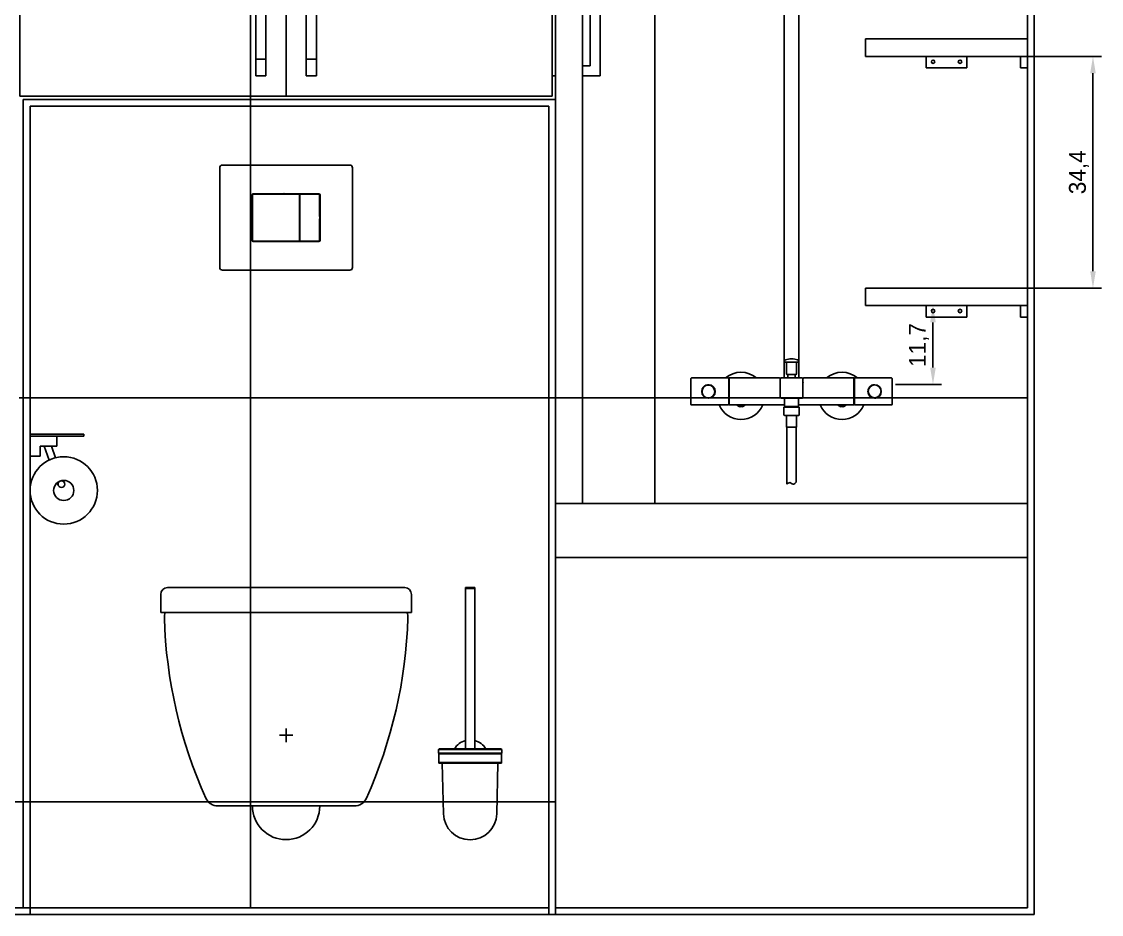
# Model space of a CAD drawing. Header units: millimetres. Extents: x 863 to 5283, y 810 to 2397.
# Drawn here: x 1516.9 to 1677.1, y 1242.2 to 1374.8 of the extents above; entities that cross this region are included whole.
import ezdxf

# ---------------------------------------------------------------- set-up
doc = ezdxf.new("R2010")
doc.units = ezdxf.units.MM
for name, color, linetype in [('Meble', 42, 'Continuous'), ('Płytki', 254, 'Continuous'), ('Wbudowane', 175, 'Continuous'), ('Ściany', 7, 'Continuous')]:
    doc.layers.add(name, color=color, linetype=linetype)
doc.dimstyles.new('ISO-25', dxfattribs={"dimtxt": 2.5, "dimasz": 2.5, "dimexe": 1.25, "dimexo": 0.625, "dimtad": 1, "dimtxsty": 'Standard', "dimcen": 2.5, "dimadec": 0, "dimazin": 0, "dimtfac": 1, "dimtmove": 0, "dimatfit": 3, "dimfxl": 1, "dimarcsym": 0})

# ---------------------------------------------------------------- blocks, each defined once
blk = doc.blocks.new('Z$W@#21058')
for p, q in [((13.83, 118.61), (13.83, 15.98)), ((16.03, 15.98), (16.03, 118.61)), ((14.02, 18.34), (15.83, 18.34)), ((14.17, 18.34), (14.17, 16.55)), ((15.68, 16.55), (15.68, 18.34)), ((15.63, 16.5), (14.22, 16.5)), ((14.37, 16.5), (14.37, 15.98)), ((15.48, 15.98), (15.48, 16.5)), ((0, 15.87), (0, 12.07)), ((5.55, 15.97), (0.1, 15.97)), ((2.26, 14.91), (2.26, 14.89)), ((2.26, 14.89), (2.26, 14.85)), ((2.32, 14.91), (2.32, 14.93)), ((2.32, 14.91), (2.32, 14.87)), ((2.52, 14.96), (2.44, 14.96)), ((2.52, 14.97), (2.52, 14.96)), ((2.52, 14.96), (2.52, 14.91)), ((2.52, 14.91), (2.52, 14.91)), ((2.61, 14.94), (2.71, 14.94)), ((2.8, 14.89), (2.8, 14.95)), ((5.6, 15.92), (5.6, 12.02)), ((5.68, 15.73), (5.6, 15.73)), ((5.68, 14.81), (5.68, 15.97)), ((7.42, 15.97), (5.68, 15.97)), ((5.68, 11.97), (5.68, 14.81)), ((13.06, 15.97), (7.42, 15.97)), ((13.23, 13.17), (13.23, 15.78)), ((13.43, 15.98), (16.43, 15.98)), ((16.62, 13.17), (16.62, 15.78)), ((22.42, 15.97), (16.79, 15.97)), ((24.18, 15.97), (22.42, 15.97)), ((24.18, 14.81), (24.18, 15.97)), ((24.22, 15.77), (24.18, 15.77)), ((24.18, 15.71), (24.22, 15.71)), ((24.18, 11.97), (24.18, 14.81)), ((24.22, 15.77), (24.22, 15.67)), ((24.25, 15.67), (24.22, 15.67)), ((24.22, 15.33), (24.22, 15.67)), ((24.22, 14.31), (24.22, 15.33)), ((24.22, 15.33), (24.25, 15.33)), ((24.25, 15.92), (24.25, 12.02)), ((29.75, 15.97), (24.29, 15.97)), ((26.81, 14.87), (26.92, 14.87)), ((26.92, 14.87), (26.81, 14.87)), ((27.01, 14.94), (27.3, 14.94)), ((27.3, 14.97), (27.3, 14.94)), ((27.3, 14.94), (27.3, 14.93)), ((27.33, 14.93), (27.33, 14.97)), ((27.73, 14.8), (27.73, 14.85)), ((28.13, 14.42), (28.13, 14.36)), ((29.85, 15.87), (29.85, 12.07)), ((1.64, 13.96), (1.64, 14.25)), ((1.64, 13.96), (1.64, 13.96)), ((1.71, 13.51), (1.71, 13.57)), ((2.12, 13.13), (2.12, 13.09)), ((2.52, 13.01), (2.52, 12.97)), ((2.54, 13), (2.54, 13.01)), ((2.54, 12.97), (2.54, 13)), ((2.84, 13), (2.54, 13)), ((3.03, 13.07), (2.92, 13.07)), ((2.92, 13.07), (3.03, 13.07)), ((3.44, 14.38), (3.51, 14.38)), ((3.46, 14.33), (3.53, 14.33)), ((3.55, 14.28), (3.48, 14.28)), ((3.55, 14.28), (3.55, 13.64)), ((3.56, 13.69), (3.56, 14.25)), ((16.43, 12.97), (13.43, 12.97)), ((13.88, 12.97), (13.88, 11.73)), ((15.97, 11.73), (15.97, 12.97)), ((24.25, 14.31), (24.22, 14.31)), ((24.22, 13.63), (24.22, 14.31)), ((24.22, 12.61), (24.22, 13.63)), ((24.22, 13.63), (24.25, 13.63)), ((26.29, 14.25), (26.29, 13.69)), ((26.3, 13.66), (26.3, 14.3)), ((26.3, 13.66), (26.36, 13.66)), ((26.38, 13.61), (26.31, 13.61)), ((26.4, 13.55), (26.34, 13.55)), ((27.05, 13.05), (27.05, 12.99)), ((27.23, 13), (27.14, 13)), ((27.33, 13.03), (27.33, 13.03)), ((27.33, 12.98), (27.33, 13.03)), ((27.33, 12.97), (27.33, 12.98)), ((27.33, 12.98), (27.41, 12.98)), ((27.53, 13.03), (27.53, 13.07)), ((27.53, 13.03), (27.53, 13.01)), ((27.59, 13.04), (27.59, 13.09)), ((27.59, 13.03), (27.59, 13.04)), ((28.2, 13.98), (28.2, 13.98)), ((28.2, 13.98), (28.2, 13.69)), ((0.1, 11.97), (5.55, 11.97)), ((5.6, 12.21), (5.68, 12.21)), ((5.68, 11.97), (7.42, 11.97)), ((7.22, 11.71), (6.76, 11.97)), ((13.88, 11.97), (7.42, 11.97)), ((8.09, 11.97), (7.63, 11.71)), ((13.78, 11.56), (13.78, 10.51)), ((15.99, 11.66), (13.87, 11.66)), ((13.88, 11.73), (13.88, 11.66)), ((15.97, 11.73), (13.88, 11.73)), ((13.99, 11.66), (13.99, 11.73)), ((15.86, 11.66), (15.86, 11.73)), ((22.42, 11.97), (15.97, 11.97)), ((15.97, 11.66), (15.97, 11.73)), ((16.08, 10.51), (16.08, 11.56)), ((22.22, 11.71), (21.76, 11.97)), ((22.43, 11.97), (24.18, 11.97)), ((23.09, 11.97), (22.63, 11.71)), ((24.18, 12.23), (24.22, 12.23)), ((24.18, 12.17), (24.22, 12.17)), ((24.25, 12.61), (24.22, 12.61)), ((24.22, 12.27), (24.22, 12.61)), ((24.22, 12.27), (24.22, 12.17)), ((24.22, 12.27), (24.25, 12.27)), ((24.29, 11.97), (29.75, 11.97)), ((15.98, 10.41), (13.88, 10.41)), ((14.19, 10.41), (14.19, 8.66)), ((15.66, 8.66), (15.66, 10.41)), ((15.66, 8.66), (14.19, 8.66)), ((14.23, 8.65), (14.23, 8.47)), ((14.23, 8.47), (14.23, 0.19)), ((15.62, 0.5), (15.62, 8.66))]:
    blk.add_line(p, q)
for centre, radius in [((2.6, 13.97), 1), ((2.59, 13.96), 0.95), ((27.25, 13.97), 1), ((27.26, 13.98), 0.95)]:
    blk.add_circle(centre, radius)
for centre, radius, start, end in [((14.06, 18.49), 0.16, 109.2373, 255.53), ((14.93, 16), 2.8, 70.7627, 109.2373), ((15.79, 18.49), 0.16, 284.47, 70.7627), ((7.42, 13.32), 3.5, 49.213, 130.787), ((14.22, 16.55), 0.05, 180, 270), ((15.63, 16.55), 0.05, 270, 0), ((22.42, 13.32), 3.5, 49.213, 130.787), ((0.1, 15.87), 0.1, 90, 180), ((2.59, 13.96), 0.986, 109.7798, 159.5349), ((2.61, 14.9), 0.0343, 90.8069, 172.9657), ((2.71, 14.9), 0.0338, 2.7037, 89.3651), ((5.55, 15.92), 0.05, 0, 90), ((13.43, 15.78), 0.2, 90, 180), ((16.43, 15.78), 0.2, 0, 90), ((44.44, 15.37), 27.81, 180.1385, 180.2847), ((24.29, 15.92), 0.05, 90, 180), ((27.79, 14.73), 0.0317, 56.6619, 57.6372), ((29.75, 15.87), 0.1, 0, 90), ((1.56, 13.57), 0.15, 0, 20.5504), ((2.06, 13.21), 0.0317, 236.6619, 237.6372), ((13.43, 13.17), 0.2, 180, 270), ((13.37, 13.15), 0.142, 190.5245, 200.4704), ((13.27, 12.79), 0.214, 68.2383, 79.347), ((13.41, 13.14), 0.166, 256.6083, 259.7558), ((16.43, 13.17), 0.2, 270, 0), ((16.44, 13.13), 0.158, 280.2268, 283.5307), ((16.58, 12.78), 0.216, 101.0679, 111.7239), ((16.58, 12.78), 0.216, 100.7149, 101.0637), ((16.48, 13.15), 0.14, 339.4777, 349.5773), ((27.14, 13.03), 0.0338, 182.7037, 269.3651), ((27.23, 13.03), 0.0343, 270.8069, 352.9657), ((27.25, 13.97), 0.986, 289.7798, 339.5349), ((28.29, 14.36), 0.15, 180, 200.5504), ((0.1, 12.07), 0.1, 180, 270), ((7.42, 13.32), 3.5, 202.6881, 337.3119), ((5.55, 12.02), 0.05, 270, 0), ((7.42, 13.32), 1.45, 248.5967, 291.4033), ((7.42, 13.32), 1.62, 262.6199, 277.3801), ((7.33, 13.83), 1.87, 272.9208, 272.9514), ((7.42, 13.32), 1.35, 269.9286, 270), ((7.42, 13.32), 1.35, 270, 270.0657), ((13.88, 11.56), 0.1, 95.7392, 180), ((15.98, 11.56), 0.1, 0, 84.2608), ((22.42, 13.32), 3.5, 202.6881, 337.3119), ((22.42, 13.32), 1.45, 248.5967, 291.4033), ((22.42, 13.32), 1.62, 262.6199, 277.3801), ((22.42, 13.32), 1.35, 269.9343, 270), ((22.42, 13.32), 1.35, 270, 270.0566), ((22.52, 13.83), 1.87, 267.0486, 267.0792), ((24.29, 12.02), 0.05, 180, 270), ((29.75, 12.07), 0.1, 270, 0), ((13.88, 10.51), 0.1, 180, 270), ((15.98, 10.51), 0.1, 270, 0), ((14.85, 8.8), 0.654, 192.7044, 193.3547)]:
    blk.add_arc(centre, radius, start, end)
for centre, major_axis in [((27.79, 14.37), (-0.012, 0.7)), ((2.05, 13.57), (0.012, -0.7))]:
    blk.add_ellipse(centre, major_axis=major_axis, ratio=0.049482, start_param=0.853032, end_param=0.930228)
for points, degree in [([(2.74, 14.9), (2.74, 14.9), (2.74, 14.91)], 2), ([(1.65, 14.27), (1.65, 14.27), (1.65, 14.27), (1.65, 14.28)], 3), ([(27.1, 13.04), (27.1, 13.04), (27.1, 13.03)], 2), ([(28.2, 13.66), (28.2, 13.66), (28.2, 13.66), (28.19, 13.66)], 3), ([(14.23, 8.64), (14.22, 8.64), (14.22, 8.65), (14.22, 8.66)], 3), ([(14.24, 8.66), (14.24, 8.66), (14.23, 8.66), (14.23, 8.65)], 3)]:
    blk.add_open_spline(points, degree=degree)
for points, knots in [([(13.38, 15.97), (13.38, 15.97), (13.38, 15.97), (13.38, 15.97), (13.38, 15.97), (13.37, 15.97), (13.36, 15.97), (13.33, 15.97), (13.28, 15.96), (13.24, 15.96), (13.19, 15.96), (13.16, 15.97), (13.11, 15.97), (13.08, 15.97), (13.06, 15.97)], [0, 0, 0, 0, 0.014234, 0.032709, 0.055208, 0.066881, 0.110552, 0.200897, 0.324674, 0.524029, 0.613067, 0.717093, 0.848174, 1, 1, 1, 1]), ([(16.79, 15.97), (16.77, 15.97), (16.74, 15.97), (16.69, 15.97), (16.65, 15.96), (16.6, 15.96), (16.55, 15.96), (16.51, 15.97), (16.48, 15.97), (16.47, 15.97), (16.47, 15.97), (16.47, 15.97), (16.47, 15.97), (16.47, 15.97)], [0, 0, 0, 0, 0.164085, 0.294237, 0.396316, 0.535004, 0.713222, 0.838847, 0.915279, 0.94162, 0.960681, 0.985689, 1, 1, 1, 1]), ([(27.3, 14.95), (27.3, 14.95), (27.3, 14.95), (27.31, 14.96), (27.31, 14.96), (27.31, 14.97), (27.31, 14.97), (27.31, 14.97)], [0, 0, 0, 0, 0.241821, 0.241821, 0.981895, 0.981895, 1, 1, 1, 1]), ([(1.67, 14.31), (1.67, 14.31), (1.67, 14.3), (1.66, 14.3), (1.66, 14.29), (1.66, 14.29), (1.66, 14.29), (1.66, 14.28), (1.66, 14.28), (1.66, 14.28), (1.65, 14.28), (1.65, 14.28), (1.65, 14.28), (1.65, 14.28), (1.65, 14.28), (1.65, 14.28)], [0, 0, 0, 0, 0.25, 0.25, 0.5, 0.5, 0.625, 0.625, 0.75, 0.75, 0.875, 0.875, 0.9375, 0.9375, 1, 1, 1, 1]), ([(2.54, 12.99), (2.54, 12.98), (2.54, 12.98), (2.54, 12.98), (2.53, 12.98), (2.53, 12.97), (2.53, 12.97), (2.53, 12.97)], [0, 0, 0, 0, 0.241821, 0.241821, 0.981895, 0.981895, 1, 1, 1, 1]), ([(28.17, 13.63), (28.18, 13.63), (28.18, 13.63), (28.18, 13.64), (28.18, 13.64), (28.18, 13.65), (28.18, 13.65), (28.19, 13.65), (28.19, 13.65), (28.19, 13.66), (28.19, 13.66), (28.19, 13.66), (28.19, 13.66), (28.19, 13.66), (28.19, 13.66), (28.19, 13.66)], [0, 0, 0, 0, 0.25, 0.25, 0.5, 0.5, 0.625, 0.625, 0.75, 0.75, 0.875, 0.875, 0.9375, 0.9375, 1, 1, 1, 1]), ([(14.23, 0.19), (14.37, 0.31), (14.68, 0.6), (15.17, 0), (15.48, 0.35), (15.62, 0.5)], [0, 0, 0, 0, 0.305452, 0.65711, 1, 1, 1, 1])]:
    blk.add_open_spline(points, degree=3, knots=knots)
blk = doc.blocks.new('Z$W@#2519')
at = {"linetype": 'Continuous'}
for p, q in [((0, 19.3), (0, 0.4)), ((15.2, 19.7), (0.4, 19.7)), ((15.6, 0.4), (15.6, 19.3)), ((4.25, 10.98), (4.25, 14.73)), ((4.27, 14.63), (4.27, 14.06)), ((4.32, 14.73), (4.32, 12)), ((4.42, 14.9), (4.55, 14.9)), ((7.6, 14.83), (4.42, 14.83)), ((6.7, 14.88), (4.52, 14.88)), ((5.99, 14.89), (4.59, 14.89)), ((4.61, 14.9), (4.6, 14.9)), ((6, 14.9), (5.99, 14.9)), ((9.55, 14.9), (6.05, 14.9)), ((6.43, 14.9), (6.52, 14.9)), ((8.89, 14.89), (6.71, 14.89)), ((6.83, 14.89), (6.72, 14.89)), ((7.47, 14.88), (6.85, 14.88)), ((7.47, 14.88), (7.57, 14.88)), ((7.58, 14.88), (7.57, 14.88)), ((7.58, 14.84), (7.58, 14.86)), ((7.62, 14.83), (7.65, 14.84)), ((7.7, 14.84), (7.9, 14.84)), ((7.95, 14.84), (7.98, 14.83)), ((11.18, 14.83), (8, 14.83)), ((8.03, 14.88), (8.02, 14.88)), ((8.02, 14.86), (8.02, 14.84)), ((8.03, 14.88), (8.13, 14.88)), ((8.75, 14.88), (8.13, 14.88)), ((8.88, 14.89), (8.77, 14.89)), ((8.9, 14.89), (9.08, 14.9)), ((11.08, 14.88), (8.9, 14.88)), ((9.08, 14.9), (9.17, 14.9)), ((9.61, 14.9), (9.6, 14.9)), ((11, 14.89), (9.6, 14.89)), ((10.99, 14.9), (11, 14.9)), ((11.05, 14.9), (11.18, 14.9)), ((11.28, 12), (11.28, 14.73)), ((11.33, 14.06), (11.33, 14.63)), ((11.35, 14.73), (11.35, 10.98)), ((4.26, 14.04), (4.26, 13.96)), ((4.27, 13.94), (4.27, 12.48)), ((11.33, 12.48), (11.33, 13.94)), ((11.34, 13.96), (11.34, 14.04)), ((4.26, 12.47), (4.26, 12.39)), ((4.26, 11.36), (4.26, 11.25)), ((4.27, 12.38), (4.27, 11.95)), ((4.27, 9.55), (4.29, 11.23)), ((4.29, 11.38), (4.29, 11.78)), ((4.29, 11.38), (4.29, 11.38)), ((4.29, 11.23), (4.29, 11.23)), ((4.32, 11.9), (4.42, 11.9)), ((4.32, 11.73), (4.32, 4.97)), ((4.42, 11.83), (4.34, 11.83)), ((4.42, 11.9), (11.18, 11.9)), ((11.18, 11.83), (4.42, 11.83)), ((4.66, 11.83), (4.66, 11.9)), ((4.75, 11.89), (4.75, 11.9)), ((4.75, 11.84), (4.75, 11.83)), ((4.93, 11.87), (4.77, 11.87)), ((4.77, 11.86), (4.93, 11.86)), ((4.95, 11.9), (4.95, 11.89)), ((4.95, 11.83), (4.95, 11.84)), ((5.04, 11.9), (5.04, 11.83)), ((6.4, 11.89), (6.4, 11.9)), ((6.4, 11.84), (6.4, 11.83)), ((6.58, 11.87), (6.42, 11.87)), ((6.42, 11.86), (6.58, 11.86)), ((6.6, 11.9), (6.6, 11.89)), ((6.6, 11.83), (6.6, 11.84)), ((9, 11.89), (9, 11.9)), ((9, 11.84), (9, 11.83)), ((9.18, 11.87), (9.02, 11.87)), ((9.02, 11.86), (9.18, 11.86)), ((9.2, 11.9), (9.2, 11.89)), ((9.2, 11.83), (9.2, 11.84)), ((10.56, 11.9), (10.56, 11.83)), ((10.65, 11.89), (10.65, 11.9)), ((10.65, 11.84), (10.65, 11.83)), ((10.83, 11.87), (10.67, 11.87)), ((10.67, 11.86), (10.83, 11.86)), ((10.85, 11.9), (10.85, 11.89)), ((10.85, 11.83), (10.85, 11.84)), ((10.94, 11.83), (10.94, 11.9)), ((11.18, 11.9), (11.28, 11.9)), ((11.26, 11.83), (11.18, 11.83)), ((11.28, 4.97), (11.28, 11.73)), ((11.31, 11.78), (11.31, 11.38)), ((11.32, 11.38), (11.31, 11.38)), ((11.31, 11.23), (11.33, 9.55)), ((11.32, 11.23), (11.31, 11.23)), ((11.33, 11.95), (11.33, 12.38)), ((11.34, 12.39), (11.34, 12.47)), ((11.34, 11.25), (11.34, 11.36)), ((11.34, 10.98), (11.35, 11.25)), ((4.25, 10.95), (4.25, 10.94)), ((4.25, 10.94), (4.25, 9.56)), ((11.35, 10.95), (11.35, 10.94)), ((11.35, 10.94), (11.35, 9.56)), ((4.25, 9.55), (4.25, 9.56)), ((4.25, 4.97), (4.25, 9.52)), ((4.26, 9.43), (4.26, 9.32)), ((4.27, 9.55), (4.27, 9.45)), ((4.27, 9.3), (4.27, 8.68)), ((4.27, 8.58), (4.27, 8.68)), ((4.27, 8.58), (4.27, 8.57)), ((4.27, 8.13), (4.27, 8.12)), ((4.27, 8.02), (4.27, 8.12)), ((4.27, 8.02), (4.27, 7.4)), ((4.28, 8.13), (4.28, 8.57)), ((4.32, 8.57), (4.3, 8.57)), ((4.3, 8.13), (4.32, 8.13)), ((11.31, 8.57), (11.28, 8.57)), ((11.28, 8.13), (11.31, 8.13)), ((11.32, 8.13), (11.32, 8.57)), ((11.33, 9.45), (11.33, 9.55)), ((11.33, 8.68), (11.33, 9.3)), ((11.33, 8.68), (11.33, 8.58)), ((11.33, 8.57), (11.33, 8.58)), ((11.33, 8.12), (11.33, 8.13)), ((11.33, 8.12), (11.33, 8.02)), ((11.33, 7.4), (11.33, 8.02)), ((11.34, 9.32), (11.34, 9.43)), ((11.35, 9.55), (11.35, 9.56)), ((11.35, 9.52), (11.35, 4.97)), ((4.26, 7.38), (4.26, 7.27)), ((4.27, 7.25), (4.27, 7.15)), ((4.29, 5.48), (4.27, 7.15)), ((11.33, 7.15), (11.31, 5.48)), ((11.33, 7.15), (11.33, 7.25)), ((11.34, 7.27), (11.34, 7.38)), ((4.26, 5.46), (4.26, 5.35)), ((4.29, 5.48), (4.29, 5.48)), ((4.29, 5.1), (4.29, 5.33)), ((4.29, 5.33), (4.29, 5.33)), ((4.42, 4.87), (7.6, 4.87)), ((4.77, 4.85), (4.54, 4.85)), ((4.59, 4.81), (5.99, 4.81)), ((4.77, 4.84), (4.77, 4.85)), ((4.8, 4.82), (4.91, 4.82)), ((6.6, 4.83), (4.93, 4.84)), ((4.93, 4.84), (4.93, 4.84)), ((6.7, 4.82), (6.55, 4.82)), ((6.6, 4.83), (6.7, 4.83)), ((6.72, 4.82), (6.83, 4.82)), ((8.76, 4.83), (6.84, 4.83)), ((6.85, 4.83), (7.47, 4.83)), ((7.57, 4.83), (7.47, 4.83)), ((7.57, 4.83), (7.58, 4.83)), ((7.58, 4.86), (7.58, 4.85)), ((7.62, 4.87), (7.65, 4.86)), ((7.7, 4.86), (7.9, 4.86)), ((7.95, 4.86), (7.98, 4.87)), ((8, 4.87), (11.18, 4.87)), ((8.02, 4.85), (8.02, 4.86)), ((8.02, 4.83), (8.03, 4.83)), ((8.13, 4.83), (8.03, 4.83)), ((8.13, 4.83), (8.75, 4.83)), ((8.77, 4.82), (8.88, 4.82)), ((8.9, 4.83), (9, 4.83)), ((9.05, 4.82), (8.9, 4.82)), ((10.68, 4.84), (9, 4.83)), ((9.6, 4.81), (11, 4.81)), ((10.68, 4.84), (10.68, 4.84)), ((10.7, 4.82), (10.81, 4.82)), ((11.06, 4.85), (10.83, 4.85)), ((10.83, 4.84), (10.83, 4.85)), ((11.32, 5.48), (11.31, 5.48)), ((11.31, 5.33), (11.31, 5.1)), ((11.32, 5.33), (11.31, 5.33)), ((11.34, 5.35), (11.34, 5.46)), ((4.55, 4.8), (4.42, 4.8)), ((4.6, 4.8), (4.61, 4.8)), ((5.99, 4.8), (6, 4.8)), ((6.05, 4.8), (9.55, 4.8)), ((9.6, 4.8), (9.61, 4.8)), ((11, 4.8), (10.99, 4.8)), ((11.18, 4.8), (11.05, 4.8)), ((0.4, 0), (15.2, 0))]:
    blk.add_line(p, q, dxfattribs=at)
for centre, radius, start, end in [((4.22, 14.7), 0.0472, 80.5333, 91.3345), ((4.52, 14.63), 0.25, 90, 180), ((4.61, 14.93), 0.213, 179.6976, 182.0901), ((6.72, 14.87), 0.02, 90, 139.4584), ((6.83, 14.87), 0.02, 40.5416, 90), ((8.77, 14.87), 0.02, 90, 139.4584), ((8.88, 14.87), 0.02, 40.5416, 90), ((11.08, 14.63), 0.25, 0, 90), ((11.14, 14.93), 0.0643, 353.0497, 0.9927), ((11.38, 14.6), 0.147, 89.5642, 93.018), ((4.29, 14.04), 0.02, 130.5416, 180), ((4.29, 13.96), 0.02, 180, 229.4584), ((11.32, 14.04), 0.02, 0, 49.4584), ((11.32, 13.96), 0.02, 310.5416, 0), ((4.29, 12.47), 0.02, 130.5416, 180), ((4.29, 12.39), 0.02, 180, 229.4584), ((4.32, 11.95), 0.05, 180, 270), ((4.29, 11.36), 0.02, 90, 180), ((4.29, 11.25), 0.02, 180, 270), ((4.34, 11.78), 0.05, 90, 179.4974), ((4.77, 11.89), 0.02, 181, 270), ((4.77, 11.84), 0.02, 90, 180), ((4.93, 11.89), 0.02, 270, 359), ((4.93, 11.84), 0.02, 0, 90), ((6.42, 11.89), 0.02, 181, 270), ((6.42, 11.84), 0.02, 90, 180), ((6.58, 11.89), 0.02, 270, 359), ((6.58, 11.84), 0.02, 0, 90), ((7.8, 12.85), 1.38, 223.7021, 227.6397), ((7.8, 12.85), 1.37, 223.8137, 227.6183), ((7.04, 11.73), 0.2, 147.6382, 149.7807), ((7.8, 12.85), 1.28, 227.9181, 232.8327), ((7.8, 12.85), 1.28, 307.1673, 312.0819), ((7.8, 12.85), 1.37, 312.3817, 316.1863), ((8.56, 11.73), 0.2, 30.2193, 32.3618), ((7.8, 12.85), 1.37, 312.3603, 316.2979), ((9.02, 11.89), 0.02, 181, 270), ((9.02, 11.84), 0.02, 90, 180), ((9.18, 11.89), 0.02, 270, 359), ((9.18, 11.84), 0.02, 0, 90), ((10.67, 11.89), 0.02, 181, 270), ((10.67, 11.84), 0.02, 90, 180), ((10.83, 11.89), 0.02, 270, 359), ((10.83, 11.84), 0.02, 0, 90), ((11.26, 11.78), 0.05, 0.5026, 90), ((11.28, 11.95), 0.05, 270, 0), ((11.32, 11.36), 0.02, 0, 90), ((11.32, 11.25), 0.02, 270, 0), ((11.32, 12.47), 0.02, 0, 49.4584), ((11.32, 12.39), 0.02, 310.5416, 0), ((4.29, 9.43), 0.02, 120, 180), ((4.29, 9.32), 0.02, 180, 240), ((11.32, 9.43), 0.02, 0, 60), ((11.32, 9.32), 0.02, 300, 0), ((4.29, 7.38), 0.02, 120, 180), ((4.29, 7.27), 0.02, 180, 240), ((11.32, 7.38), 0.02, 0, 60), ((11.32, 7.27), 0.02, 300, 0), ((4.22, 5), 0.0474, 268.6717, 279.4203), ((4.29, 5.46), 0.02, 90, 180), ((4.29, 5.35), 0.02, 180, 270), ((4.54, 5.1), 0.25, 180.4982, 206.9482), ((4.54, 5.1), 0.25, 245.7045, 269.5029), ((4.8, 4.84), 0.02, 180, 270), ((4.91, 4.84), 0.02, 270, 0), ((6.72, 4.84), 0.02, 220.5416, 270), ((6.83, 4.84), 0.02, 270, 319.4584), ((7.95, 4.86), 0.371, 178.8152, 179.693), ((7.65, 4.86), 0.371, 0.307, 1.1848), ((8.77, 4.84), 0.02, 220.5416, 270), ((8.88, 4.84), 0.02, 270, 319.4584), ((10.7, 4.84), 0.02, 180, 270), ((10.81, 4.84), 0.02, 270, 0), ((11.06, 5.1), 0.25, 270.4971, 294.2955), ((11.06, 5.1), 0.25, 333.0518, 359.5018), ((11.32, 5.46), 0.02, 0, 90), ((11.32, 5.35), 0.02, 270, 0), ((11.38, 5.1), 0.147, 266.9848, 270.4348), ((4.61, 4.77), 0.213, 177.9099, 180.3024), ((11.14, 4.77), 0.0647, 359.0133, 6.9072)]:
    blk.add_arc(centre, radius, start, end, dxfattribs=at)
for centre, major_axis, ratio, start_param, end_param in [((0.4, 19.3), (0.283, -0.283), 0.999695, 2.356347, 3.926839), ((15.2, 19.3), (-0.283, -0.283), 0.999695, 2.356347, 3.926839), ((4.42, 14.73), (0.118, -0.118), 0.999924, 2.356233, 3.926953), ((4.42, 14.73), (0.0707, -0.0707), 0.999695, 2.356347, 3.926839), ((4.55, 14.9), (0.05, 0), 0.008727, 0.05236, 1.570796), ((4.59, 14.91), (0.0142, 0.0142), 0.997265, 2.882633, 3.925621), ((4.61, 14.88), (0, 0.0117), 1, -0.072917, -0.000457), ((5.99, 14.88), (0, 0.02), 1, 0.000457, 0.072917), ((6.05, 14.9), (-0.05, 0), 0.008727, 4.712389, 6.230825), ((5.99, 14.91), (-0.0142, 0.0142), 0.997265, 2.357564, 3.396668), ((6.71, 14.87), (0.0141, -0.0141), 0.999695, 2.356347, 3.523435), ((7.58, 14.86), (0, -0.02), 0.087489, 1.570796, 3.141593), ((7.58, 14.84), (0, -0.02), 0.087489, 4.712389, 5.235988), ((7.6, 14.83), (0.02, 0), 0.017455, 4.712389, 6.195919), ((7.7, 14.84), (-0.05, 0), 0.017455, 4.712389, 6.195919), ((7.9, 14.84), (0.05, 0), 0.017455, 0.087266, 1.570796), ((8, 14.83), (-0.02, 0), 0.017455, 0.087266, 1.570796), ((8.02, 14.86), (0, 0.02), 1, 0, 1.570796), ((8.02, 14.84), (0, 0.0101), 1, 3.291983, 4.712389), ((8.89, 14.87), (-0.0141, -0.0141), 0.999695, 2.759751, 3.926839), ((9.55, 14.9), (0.05, 0), 0.008727, 0.05236, 1.570796), ((9.6, 14.91), (0.0142, 0.0142), 0.997265, 2.886517, 3.925621), ((9.61, 14.88), (0, 0.0117), 1, -0.072917, -0.000457), ((10.99, 14.88), (0, 0.02), 1, 0.000457, 0.072917), ((11.05, 14.9), (-0.05, 0), 0.008727, 4.712389, 6.230825), ((11, 14.91), (-0.0142, 0.0142), 0.997265, 2.357564, 3.400551), ((11.18, 14.73), (-0.118, -0.118), 0.999924, 2.356233, 3.926953), ((11.18, 14.73), (-0.0707, -0.0707), 0.999695, 2.356347, 3.926839), ((4.42, 12), (0.0707, 0.0707), 0.999695, 2.356347, 3.926839), ((4.42, 11.73), (0.0707, -0.0707), 0.999695, 2.356347, 3.926839), ((11.18, 12), (-0.0707, 0.0707), 0.999695, 2.356347, 3.926839), ((11.18, 11.73), (-0.0707, -0.0707), 0.999695, 2.356347, 3.926839), ((4.25, 10.98), (0, -0.03), 0.008727, 4.712389, 6.248279), ((11.35, 10.98), (0, -0.03), 0.008727, 0.034907, 1.570796), ((4.25, 9.52), (0, 0.03), 1, 0.000305, 1.570796), ((4.3, 8.57), (-0.02, 0), 0.087489, 0, 1.570796), ((4.3, 8.13), (0.02, 0), 0.087489, 1.570796, 3.141593), ((11.31, 8.57), (-0.02, 0), 0.087489, 1.570796, 3.141593), ((11.31, 8.13), (0.02, 0), 0.087489, 0, 1.570796), ((11.35, 9.52), (0, 0.000262), 1, -1.570796, -0.000305), ((4.42, 4.97), (0.118, 0.118), 0.999924, 2.356233, 3.926953), ((4.42, 4.97), (0.0707, 0.0707), 0.999695, 2.356347, 3.926839), ((4.59, 4.79), (0.0142, -0.0142), 0.997265, 2.357564, 3.400552), ((4.61, 4.82), (0, -0.02), 0.052408, 0.008727, 0.94845), ((5.99, 4.82), (0, -0.02), 0.052408, 5.334735, 6.274459), ((5.99, 4.79), (-0.0142, -0.0142), 0.997265, 2.886518, 3.925621), ((6.71, 4.85), (0.0141, 0.0141), 0.999695, 3.255485, 3.926839), ((7.58, 4.85), (0, -0.02), 0.087489, 0, 1.570796), ((7.6, 4.87), (0.02, 0), 0.017455, 0.087266, 1.570796), ((7.7, 4.86), (-0.05, 0), 0.017455, 0.087266, 1.570796), ((7.9, 4.86), (-0.05, 0), 0.017455, 1.570796, 3.054326), ((8, 4.87), (-0.02, 0), 0.017455, 4.712389, 6.195919), ((8.02, 4.85), (0, 0.00175), 1, 1.570796, 3.141593), ((8.89, 4.85), (-0.0141, 0.0141), 0.999695, 2.356347, 3.0277), ((9.6, 4.79), (0.0142, -0.0142), 0.997265, 2.357564, 3.396668), ((9.61, 4.82), (0, -0.02), 0.052408, 0.008727, 0.94845), ((10.99, 4.82), (0, 0.0117), 1, 3.068676, 3.141135), ((11, 4.79), (-0.0142, -0.0142), 0.997265, 2.882633, 3.925621), ((11.18, 4.97), (-0.118, 0.118), 0.999924, 2.356233, 3.926953), ((11.18, 4.97), (-0.0707, 0.0707), 0.999695, 2.356347, 3.926839), ((4.55, 4.8), (0.05, 0), 0.008727, 4.712389, 6.230825), ((6.05, 4.8), (-0.05, 0), 0.008727, 0.05236, 1.570796), ((9.55, 4.8), (0.05, 0), 0.008727, 4.712389, 6.230825), ((11.05, 4.8), (0.05, 0), 0.008727, 3.193953, 4.712389), ((0.4, 0.4), (0.283, 0.283), 0.999695, 2.356347, 3.926839), ((15.2, 0.4), (-0.283, 0.283), 0.999695, 2.356347, 3.926839)]:
    blk.add_ellipse(centre, major_axis=major_axis, ratio=ratio, start_param=start_param, end_param=end_param, dxfattribs=at)
blk = doc.blocks.new('Z$W@#3795')
for p, q in [((0, 4.3), (0, 1.7)), ((0, 4.3), (24, 4.3)), ((24, 4.3), (24, 0)), ((0, 1.7), (24, 1.7)), ((9, 1.7), (9, 0)), ((15, 1.7), (15, 0)), ((23, 1.7), (23, 0)), ((9, 0), (15, 0)), ((23, 0), (24, 0))]:
    blk.add_line(p, q)
for centre in [(10, 0.9), (10, 0.9), (14, 0.9), (14, 0.9)]:
    blk.add_circle(centre, 0.25)
blk = doc.blocks.new('Z$W@#30485')
for p, q in [((79, 134.2), (0, 134.2)), ((0, 134.2), (0, 0)), ((39.5, 134.2), (39.5, 0)), ((79, 134.2), (79, 0)), ((35, 18), (35, 3)), ((35, 18), (36.5, 18)), ((36.5, 18), (36.5, 3)), ((42.5, 18), (42.5, 3)), ((44, 18), (42.5, 18)), ((44, 18), (44, 3)), ((36.5, 15.5), (35, 15.5)), ((42.5, 15.5), (44, 15.5)), ((36.5, 5.5), (35, 5.5)), ((42.5, 5.5), (44, 5.5)), ((35, 3), (36.5, 3)), ((44, 3), (42.5, 3)), ((0, 0), (79, 0))]:
    blk.add_line(p, q)
blk = doc.blocks.new('Z$W@#11419')
for p, q in [((1, 37.42), (36.2, 37.42)), ((0, 36.42), (0, 33.72)), ((37.2, 33.72), (37.2, 36.42)), ((0, 33.72), (37.2, 33.72)), ((2.53, 33.72), (34.67, 33.72)), ((18.6, 16.5), (18.6, 14.5)), ((17.6, 15.5), (19.6, 15.5)), ((8.5, 5), (28.7, 5))]:
    blk.add_line(p, q)
for centre, radius, start, end in [((1, 36.42), 1, 90, 180), ((36.2, 36.42), 1, 0, 90), ((2.53, 33), 2, 158.8052, 181.7005), ((34.67, 33), 2, 358.2995, 21.1948), ((70.98, 35.03), 70.48, 181.7005, 204.1636), ((-33.78, 35.03), 70.48, 335.8364, 358.2995), ((8.5, 7), 2, 204.1636, 270), ((18.6, 5), 5, 180, 0), ((28.7, 7), 2, 270, 335.8364)]:
    blk.add_arc(centre, radius, start, end)
blk = doc.blocks.new('Z$W@#28632')
for p, q in [((0, 10.07), (0, 13.37)), ((0, 13.37), (8, 13.37)), ((0, 13.07), (8, 13.07)), ((4, 11.57), (4, 13.07)), ((8, 13.37), (8, 13.07)), ((1.5, 10.07), (1.5, 11.57)), ((1.5, 11.57), (4, 11.57)), ((2.85, 9.51), (2.11, 11.57)), ((3.79, 9.85), (3.17, 11.57)), ((0, 10.07), (1.5, 10.07)), ((5.14, 6.09), (4.99, 6.5)), ((4.19, 5.77), (4.05, 6.16))]:
    blk.add_line(p, q)
for centre, radius in [((5, 5), 5), ((5, 5), 1.5), ((4.66, 5.94), 0.5)]:
    blk.add_circle(centre, radius)
blk = doc.blocks.new('Z$W@#25288')
for p, q in [((4, 37.44), (5.4, 37.44)), ((4, 37.44), (4, 37.29)), ((4, 37.29), (5.4, 37.29)), ((4, 37.29), (4, 13.5)), ((5.4, 37.29), (4, 37.29)), ((5.4, 37.29), (5.4, 37.44)), ((5.4, 13.5), (5.4, 37.29)), ((0.12, 13.5), (0, 13.4)), ((0, 13.4), (9.4, 13.4)), ((0, 13.4), (0, 12.88)), ((9.4, 12.88), (0, 12.88)), ((0.05, 12.88), (0.05, 12.78)), ((0.12, 13.5), (9.28, 13.5)), ((9.4, 13.4), (9.28, 13.5)), ((9.35, 12.78), (9.35, 12.88)), ((9.4, 12.88), (9.4, 13.4)), ((0.05, 12.78), (9.35, 12.78)), ((0.05, 12.78), (0.05, 11.48)), ((9.35, 12.78), (0.05, 12.78)), ((9.35, 11.48), (0.05, 11.48)), ((0.05, 11.46), (9.35, 11.46)), ((0.05, 11.46), (0.05, 11.36)), ((9.35, 11.36), (0.05, 11.36)), ((0.25, 11.48), (0.25, 11.46)), ((0.58, 11.36), (0.75, 3.86)), ((8.65, 3.86), (8.82, 11.36)), ((9.15, 11.46), (9.15, 11.48)), ((9.35, 11.48), (9.35, 12.78)), ((9.35, 11.36), (9.35, 11.46))]:
    blk.add_line(p, q)
for centre, radius, start, end in [((4.7, 12.13), 2.7, 105.0261, 149.5087), ((4.7, 12.13), 2.7, 30.4913, 74.9739), ((4.7, 3.95), 3.95, 181.2767, 358.7233)]:
    blk.add_arc(centre, radius, start, end)
blk = doc.blocks.new('Z$W@#19358')
for p, q in [((0, 60), (70, 60)), ((0, 60), (0, 0)), ((70, 60), (70, 0)), ((0, 52), (70, 52)), ((0, 0), (70, 0))]:
    blk.add_line(p, q)
blk = doc.blocks.new('Z$W@#10491')
for p, q in [((20, 150), (0, 150)), ((0, 150), (0, 146)), ((16, 150), (16, 0)), ((20, 150), (20, 0)), ((16, 146), (0, 146)), ((13.4, 88.5), (13.4, 63.5)), ((16, 88.5), (13.4, 88.5)), ((20.5, 88.5), (20, 88.5)), ((20.5, 88.5), (20.5, 63.5)), ((16, 87), (14.9, 87)), ((14.9, 87), (14.9, 65)), ((16, 65), (14.9, 65)), ((16, 63.5), (13.4, 63.5)), ((20.5, 63.5), (20, 63.5)), ((20, 0), (16, 0))]:
    blk.add_line(p, q)
blk = doc.blocks.new('*D679')
at = {"layer": 'Defpoints', "color": 0}
for p in [(783.42, 532.12), (789.59, 532.12), (783.42, 520.42)]:
    blk.add_point(p, dxfattribs=at)
at = {"layer": 'Płytki', "color": 0, "lineweight": -2}
for p, q in [((784.05, 532.12), (790.84, 532.12)), ((789.59, 522.92), (789.59, 529.62)), ((784.05, 520.42), (790.84, 520.42))]:
    blk.add_line(p, q, dxfattribs=at)
at = {"layer": 'Płytki', "color": 0}
for points in [[(790.01, 529.62), (789.17, 529.62), (789.59, 532.12)], [(789.17, 522.92), (790.01, 522.92), (789.59, 520.42)]]:
    blk.add_solid(points, dxfattribs=at)
at = {"layer": 'Płytki', "color": 0, "insert": (787.51, 526.27), "char_height": 2.5, "attachment_point": 5, "rotation": 90}
blk.add_mtext('11,7', dxfattribs=at)
blk = doc.blocks.new('*D680')
at = {"layer": 'Defpoints', "color": 0}
for p in [(797.11, 569.12), (813.33, 569.12), (791.6, 534.72)]:
    blk.add_point(p, dxfattribs=at)
at = {"layer": 'Płytki', "color": 0, "lineweight": -2}
for p, q in [((797.74, 569.12), (814.58, 569.12)), ((813.33, 537.22), (813.33, 566.62)), ((792.23, 534.72), (814.58, 534.72))]:
    blk.add_line(p, q, dxfattribs=at)
at = {"layer": 'Płytki', "color": 0}
for points in [[(813.75, 566.62), (812.92, 566.62), (813.33, 569.12)], [(812.92, 537.22), (813.75, 537.22), (813.33, 534.72)]]:
    blk.add_solid(points, dxfattribs=at)
at = {"layer": 'Płytki', "color": 0, "insert": (811.25, 551.92), "char_height": 2.5, "attachment_point": 5, "rotation": 90}
blk.add_mtext('34,4', dxfattribs=at)

msp = doc.modelspace()

# ---------------------------------------------------------------- linework, layer by layer
at = {"layer": 'Płytki'}
for p, q in [((1550.81, 1498.882), (1550.81, 1362.682)), ((1610.81, 1498.882), (1610.81, 1303.182)), ((1666.11, 1498.882), (1666.11, 1303.182)), ((1517.11, 1363.182), (1517.11, 1243.182)), ((1596.11, 1363.182), (1517.11, 1363.182)), ((1550.81, 1363.182), (1550.81, 1243.182)), ((1596.11, 1363.182), (1596.11, 1303.182)), ((1516.517, 1318.882), (1666.11, 1318.882)), ((1596.11, 1303.182), (1666.11, 1303.182)), ((1596.11, 1303.182), (1596.11, 1242.182)), ((1430.81, 1258.882), (1596.11, 1258.882)), ((1595.11, 1243.182), (1430.81, 1243.182))]:
    msp.add_line(p, q, dxfattribs=at)
at = {"layer": 'Ściany'}
for p, q in [((1667.11, 1242.182), (1667.11, 1499.382)), ((1595.11, 1362.182), (1518.11, 1362.182)), ((1518.11, 1362.182), (1518.11, 1242.182)), ((1595.11, 1362.182), (1595.11, 1242.182)), ((1429.81, 1242.182), (1667.11, 1242.182))]:
    msp.add_line(p, q, dxfattribs=at)

# ---------------------------------------------------------------- block references
at = {"layer": 'Meble'}
msp.add_blockref('Z$W@#30485', (1516.61, 1363.682), dxfattribs=at)
at = {"layer": 'Wbudowane'}
for name, p in [('Z$W@#21058', (1616.185, 1305.864)), ('Z$W@#3795', (1642.11, 1367.882)), ('Z$W@#3795', (1642.11, 1330.882)), ('Z$W@#28632', (1518.11, 1300.137)), ('Z$W@#19358', (1596.11, 1243.182)), ('Z$W@#11419', (1537.51, 1253.283)), ('Z$W@#25288', (1578.71, 1253.266))]:
    msp.add_blockref(name, p, dxfattribs=at)
at = {"layer": 'Wbudowane', "xscale": -1}
msp.add_blockref('Z$W@#10491', (1616.11, 1303.182), dxfattribs=at)
at = {"layer": 'Wbudowane', "rotation": -90.00000000000001}
msp.add_blockref('Z$W@#2519', (1546.26, 1353.443), dxfattribs=at)

# ---------------------------------------------------------------- dimensions: what is measured, and where the dimension line sits
at = {"layer": 'Płytki'}
for base, p1, p2, picture, middle in [((1675.842, 1369.582), (1654.11, 1335.182), (1659.623, 1369.582), '*D680', (1673.759, 1352.382)), ((1652.098, 1332.582), (1645.93, 1320.882), (1645.93, 1332.582), '*D679', (1650.015, 1326.732))]:
    dim = msp.add_linear_dim(base=base, p1=p1, p2=p2, angle=90, dimstyle='ISO-25', dxfattribs=at)
    dim.commit()
    dim.dimension.update_dxf_attribs({"geometry": picture, "text_midpoint": middle, "insert": (862.51, 800.458)})

doc.saveas('drawing.dxf')
